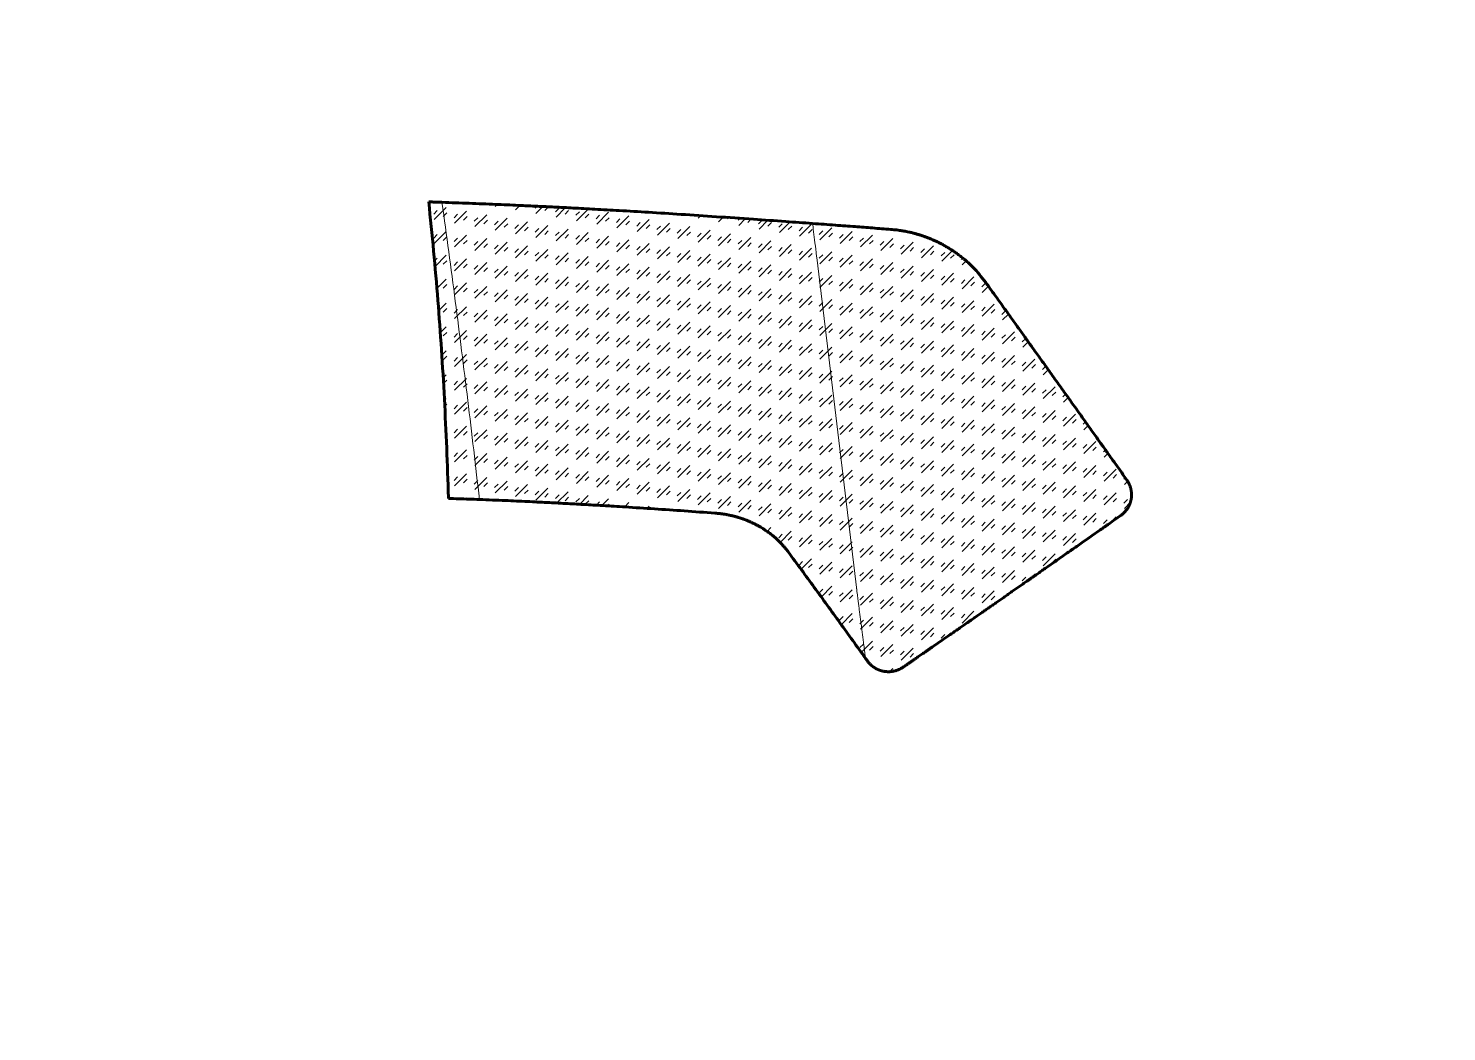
# Model space of a CAD drawing. Header units: millimetres. Extents: x 0 to 420, y 0 to 297.
import ezdxf

# ---------------------------------------------------------------- set-up
doc = ezdxf.new("R2010")
doc.units = ezdxf.units.MM
doc.linetypes.add('K5LT_BASIC', pattern=[0])
doc.linetypes.add('K5LT_THIN', pattern=[0])
doc.layers.add('Системный слой (1)', color=252, linetype='Continuous', true_color=0x909090)

msp = doc.modelspace()

# ---------------------------------------------------------------- hatches: boundary and pattern name
at = {"layer": 'Системный слой (1)'}
h = msp.add_hatch(dxfattribs=at)
h.set_pattern_fill('', angle=45, style=0, pattern_type=0)
h.set_pattern_definition([(45, (0, 0), (4e-16, 7.07107), [5, -3.5]), (45, (2.6517, 0.884), (4e-16, 7.07107), [1.5, -7]), (45, (-0.177, 1.591), (4e-16, 7.07107), [1.5, -7])])
h.paths.add_polyline_path([(232.25, 239.25), (177.46, 242.92), (138.3, 244.89), (122.48, 245.51), (118.55, 245.64), (121.3, 216.2), (121.34, 215.61), (121.43, 214.44), (121.61, 212.1), (121.96, 207.41), (122.59, 198.04), (123.6, 179.3), (124.39, 158.16), (124.4, 157.83), (133.59, 157.53), (166.63, 155.93), (203.31, 153.5), (204.71, 153.36), (204.84, 153.35), (204.86, 153.35), (204.9, 153.34), (204.98, 153.33), (205.14, 153.32), (205.45, 153.28), (205.85, 153.22), (205.87, 153.22), (205.91, 153.21), (205.98, 153.2), (206.12, 153.18), (206.39, 153.13), (206.9, 153.04), (207.58, 152.9), (208.86, 152.62), (210.93, 152.01), (213.17, 151.18), (215.67, 150), (218.22, 148.48), (220.68, 146.62), (223.19, 144.23), (225.08, 141.94), (247.93, 110.49), (248.46, 109.74), (249.68, 108.4), (250.71, 107.66), (251.98, 107.04), (253.57, 106.63), (255.49, 106.58), (257.57, 107.1), (259.08, 107.91), (264.31, 111.53), (270.93, 116.11), (276.78, 120.17), (283.32, 124.72), (289.71, 129.16), (297.08, 134.3), (304.7, 139.62), (313.26, 145.61), (322.08, 151.79), (323.47, 152.77), (325.3, 154.58), (326.31, 156.57), (326.69, 158.89), (326.38, 161.1), (325.45, 163.07), (325.31, 163.28), (313.73, 179.56), (302.6, 195.15), (293.61, 207.71), (285.38, 219.18), (283.51, 221.78), (279.42, 226.57), (275.53, 229.93), (270.9, 232.91), (265.88, 235.2), (260.79, 236.7), (255.6, 237.47), (255.42, 237.49)])

# ---------------------------------------------------------------- linework, layer by layer
at = {"layer": 'Системный слой (1)', "color": 7, "linetype": 'K5LT_THIN', "lineweight": 18}
msp.add_line((245.33, 130.66), (233.47, 229.13), dxfattribs=at)
at = {"layer": 'Системный слой (1)', "color": 5, "linetype": 'K5LT_BASIC', "lineweight": 60, "true_color": 0x0000ff}
for p, q in [((124.39, 158.16), (124.39, 158.16)), ((124.39, 158.16), (124.4, 157.83)), ((247.93, 110.49), (248.46, 109.74))]:
    msp.add_line(p, q, dxfattribs=at)
for points in [[(122.48, 245.51), (122.04, 245.52), (121.17, 245.55), (119.86, 245.6), (118.99, 245.63), (118.55, 245.64)], [(124.39, 158.16), (124.09, 167.87), (123.34, 187.32), (121.41, 216.49), (119.58, 235.93), (118.55, 245.64)], [(133.59, 157.53), (132.56, 157.56), (130.52, 157.64), (127.46, 157.74), (125.42, 157.8), (124.4, 157.83)], [(225.08, 141.94), (227.64, 138.47), (232.77, 131.51), (240.35, 121.01), (245.4, 114), (247.93, 110.49)]]:
    msp.add_open_spline(points, degree=3, dxfattribs=at)
for points, knots in [([(122.48, 245.51), (125.17, 245.41), (130.47, 245.22), (138.01, 244.91), (144.76, 244.62), (150.53, 244.36), (155.94, 244.1), (161.58, 243.81), (168.02, 243.46), (175.46, 243.04), (183.97, 242.54), (193.55, 241.93), (203.92, 241.24), (214.26, 240.53), (223.75, 239.86), (229.59, 239.44), (232.25, 239.25)], [0, 0, 0, 0, 1.248342, 2.459135, 3.499303, 4.379772, 5.138093, 6.013649, 7.002288, 8.127542, 9.469093, 10.959007, 12.579924, 14.287797, 15.763213, 17, 17, 17, 17]), ([(232.25, 239.25), (234.51, 239.08), (238.71, 238.76), (244.62, 238.32), (250.08, 237.9), (253.61, 237.63), (255.42, 237.49)], [0, 0, 0, 0, 2.046008, 3.804691, 5.360247, 7, 7, 7, 7]), ([(283.51, 221.78), (282.89, 222.59), (281.73, 224.11), (279.97, 226.05), (278.43, 227.54), (277.14, 228.66), (276.03, 229.56), (275, 230.33), (273.99, 231.03), (272.98, 231.7), (271.95, 232.32), (270.93, 232.9), (269.96, 233.42), (269, 233.89), (268, 234.35), (266.95, 234.79), (265.88, 235.21), (264.88, 235.56), (263.88, 235.88), (262.87, 236.18), (261.83, 236.46), (260.85, 236.69), (260.01, 236.86), (259.3, 237), (258.65, 237.11), (257.94, 237.22), (257.14, 237.32), (256.28, 237.41), (255.7, 237.46), (255.42, 237.49)], [0, 0, 0, 0, 2.797333, 5.240434, 7.19391, 8.657763, 9.906828, 11.076496, 12.161575, 13.24146, 14.368164, 15.419778, 16.42594, 17.334639, 18.309688, 19.385274, 20.394366, 21.389888, 22.24478, 23.217337, 24.198699, 25.126275, 25.89447, 26.503347, 27.066668, 27.672674, 28.43321, 29.233622, 30, 30, 30, 30]), ([(325.31, 163.28), (324.29, 164.76), (322.34, 167.52), (319.73, 171.15), (317.65, 174.05), (316.12, 176.21), (314.79, 178.06), (313.5, 179.87), (312.09, 181.86), (310.63, 183.92), (309.18, 185.94), (307.78, 187.9), (306.42, 189.8), (305.05, 191.73), (303.66, 193.67), (302.26, 195.63), (300.92, 197.5), (299.65, 199.28), (298.36, 201.08), (296.92, 203.09), (295.21, 205.48), (293.28, 208.18), (291.11, 211.2), (288.74, 214.51), (286.16, 218.09), (284.41, 220.53), (283.51, 221.78)], [0, 0, 0, 0, 1.892408, 3.567312, 4.751688, 5.696868, 6.390626, 7.191295, 8.080867, 9.008555, 9.919591, 10.772798, 11.640372, 12.475312, 13.382352, 14.287369, 15.167432, 15.976988, 16.763894, 17.690344, 18.824646, 20.163715, 21.584748, 23.251999, 25.057082, 27, 27, 27, 27]), ([(325.31, 163.28), (325.41, 163.13), (325.55, 162.93), (325.71, 162.66), (325.81, 162.48), (325.91, 162.29), (326, 162.09), (326.09, 161.88), (326.17, 161.7), (326.24, 161.52), (326.31, 161.32), (326.38, 161.1), (326.44, 160.88), (326.49, 160.69), (326.53, 160.49), (326.57, 160.28), (326.61, 160.04), (326.64, 159.82), (326.67, 159.6), (326.68, 159.38), (326.69, 159.14), (326.69, 158.89), (326.69, 158.65), (326.68, 158.42), (326.66, 158.19), (326.63, 157.95), (326.59, 157.7), (326.55, 157.47), (326.5, 157.25), (326.44, 157.02), (326.38, 156.79), (326.31, 156.57), (326.23, 156.33), (326.13, 156.08), (326, 155.8), (325.88, 155.54), (325.74, 155.28), (325.6, 155.05), (325.45, 154.81), (325.3, 154.58), (325.12, 154.35), (324.95, 154.14), (324.78, 153.94), (324.61, 153.76), (324.45, 153.59), (324.29, 153.44), (324.14, 153.29), (323.97, 153.15), (323.74, 152.98), (323.58, 152.85), (323.47, 152.77)], [0, 0, 0, 0, 2.075794, 2.922065, 3.666105, 4.467291, 5.365621, 6.213907, 6.980522, 7.627454, 8.430625, 9.332775, 10.226594, 10.966791, 11.610629, 12.510948, 13.421371, 14.341898, 15.120555, 15.925256, 16.881365, 17.901957, 18.905145, 19.765565, 20.598742, 21.658269, 22.730361, 23.690879, 24.543479, 25.597271, 26.664263, 27.644545, 28.615862, 29.940096, 31.276295, 32.711649, 33.95211, 35.32359, 36.499837, 37.923492, 39.297708, 40.732181, 41.941577, 43.231826, 44.442121, 45.534211, 46.57522, 47.682257, 48.97623, 51, 51, 51, 51]), ([(133.59, 157.53), (136.13, 157.43), (140.88, 157.25), (147.55, 156.94), (153.5, 156.65), (159.04, 156.36), (164.54, 156.05), (170.42, 155.71), (177.43, 155.28), (185.47, 154.75), (194.32, 154.15), (200.29, 153.72), (203.31, 153.5)], [0, 0, 0, 0, 1.423466, 2.651984, 3.729563, 4.747796, 5.744061, 6.808163, 8.043459, 9.657331, 11.309511, 13, 13, 13, 13]), ([(225.08, 141.94), (224.82, 142.28), (224.37, 142.86), (223.79, 143.56), (223.38, 144.03), (223.08, 144.36), (222.79, 144.65), (222.48, 144.97), (222.13, 145.32), (221.75, 145.68), (221.35, 146.05), (220.95, 146.4), (220.55, 146.74), (220.09, 147.11), (219.56, 147.53), (218.96, 147.97), (218.41, 148.35), (217.92, 148.67), (217.46, 148.97), (216.97, 149.28), (216.52, 149.54), (216.16, 149.74), (215.85, 149.9), (215.52, 150.08), (215.1, 150.3), (214.62, 150.54), (214.15, 150.75), (213.79, 150.92), (213.5, 151.04), (213.23, 151.15), (212.86, 151.31), (212.39, 151.49), (211.86, 151.7), (211.37, 151.87), (211.01, 151.98), (210.75, 152.07), (210.51, 152.14), (210.19, 152.24), (209.78, 152.37), (209.31, 152.5), (208.89, 152.61), (208.54, 152.69), (208.29, 152.75), (208.07, 152.8), (207.86, 152.84), (207.64, 152.89), (207.38, 152.94), (207.06, 153.01), (206.56, 153.11), (205.86, 153.23), (204.91, 153.35), (204.01, 153.44), (203.48, 153.48), (203.31, 153.5)], [0, 0, 0, 0, 4.405869, 7.507035, 9.221954, 10.56858, 11.794832, 13.150401, 14.724798, 16.382829, 18.023229, 19.595319, 21.071599, 22.520951, 24.619837, 26.692916, 28.572137, 29.743139, 31.148261, 32.667276, 33.927164, 34.805944, 35.456133, 36.227015, 37.254511, 38.526249, 39.606792, 40.377891, 40.839906, 41.369444, 42.051925, 43.031748, 44.121691, 45.016388, 45.571793, 45.895588, 46.258915, 46.734169, 47.425698, 48.146089, 48.780519, 49.178422, 49.476017, 49.716693, 49.946668, 50.199996, 50.487378, 50.850462, 51.312283, 52.111592, 52.946643, 53.655695, 54, 54, 54, 54]), ([(323.47, 152.77), (322.33, 151.96), (320.29, 150.54), (317.63, 148.68), (315.56, 147.23), (313.77, 145.97), (312.1, 144.79), (310.47, 143.66), (309.01, 142.64), (307.54, 141.62), (305.94, 140.49), (304.12, 139.21), (302.35, 137.98), (300.85, 136.94), (299.59, 136.05), (298.36, 135.19), (297.05, 134.28), (295.76, 133.38), (294.52, 132.51), (293.33, 131.69), (292.16, 130.87), (291.02, 130.08), (289.91, 129.3), (288.8, 128.53), (287.67, 127.74), (286.55, 126.96), (285.48, 126.21), (284.44, 125.5), (283.43, 124.79), (282.38, 124.06), (281.2, 123.23), (279.88, 122.32), (278.47, 121.34), (277.11, 120.4), (275.81, 119.49), (274.57, 118.63), (273.23, 117.71), (271.78, 116.7), (270.14, 115.56), (268.5, 114.43), (266.96, 113.36), (265.58, 112.4), (264.33, 111.54), (263.21, 110.77), (262.26, 110.1), (261.46, 109.54), (260.75, 109.06), (260.11, 108.62), (259.55, 108.23), (259.23, 108.01), (259.08, 107.91)], [0, 0, 0, 0, 1.967522, 3.507267, 4.66328, 5.647167, 6.71744, 7.715751, 8.657412, 9.453372, 10.49515, 11.756546, 13.01804, 13.996351, 14.749073, 15.585515, 16.509323, 17.454182, 18.319908, 19.170575, 20.039668, 20.905229, 21.716942, 22.546594, 23.428336, 24.311364, 25.156717, 25.979562, 26.801895, 27.635484, 28.589699, 29.782015, 31.026079, 32.264275, 33.357203, 34.511452, 35.655495, 37.08564, 38.693556, 40.503102, 42.111847, 43.596123, 44.960771, 46.216149, 47.322409, 48.197194, 48.978074, 49.796533, 50.471312, 51, 51, 51, 51]), ([(248.46, 109.74), (248.55, 109.63), (248.7, 109.43), (248.89, 109.2), (249.03, 109.04), (249.16, 108.89), (249.31, 108.74), (249.45, 108.62), (249.57, 108.5), (249.68, 108.4), (249.79, 108.31), (249.91, 108.22), (250.02, 108.13), (250.14, 108.04), (250.25, 107.96), (250.37, 107.88), (250.49, 107.8), (250.61, 107.72), (250.73, 107.65), (250.86, 107.57), (251.01, 107.48), (251.18, 107.39), (251.34, 107.31), (251.5, 107.24), (251.67, 107.16), (251.86, 107.08), (252.06, 107.01), (252.26, 106.94), (252.45, 106.88), (252.65, 106.82), (252.85, 106.77), (253.06, 106.72), (253.28, 106.67), (253.53, 106.63), (253.79, 106.6), (254.07, 106.57), (254.39, 106.55), (254.74, 106.54), (255.11, 106.55), (255.49, 106.58), (255.88, 106.63), (256.31, 106.71), (256.78, 106.82), (257.29, 106.98), (257.82, 107.19), (258.32, 107.44), (258.75, 107.68), (258.99, 107.84), (259.08, 107.91)], [0, 0, 0, 0, 0.857464, 1.451564, 1.840223, 2.320141, 2.846438, 3.383584, 3.782375, 4.188399, 4.596253, 5.029973, 5.4784, 5.924543, 6.364885, 6.808998, 7.278209, 7.769045, 8.260956, 8.732616, 9.413333, 10.101903, 10.839471, 11.436815, 12.137361, 13.013507, 13.899169, 14.760916, 15.606218, 16.513604, 17.454447, 18.3556, 19.368115, 20.491993, 21.751019, 23.081695, 24.525598, 26.300203, 28.143921, 30.03107, 31.917179, 34.063838, 36.554209, 39.182105, 41.947528, 45.014702, 47.365526, 49, 49, 49, 49])]:
    msp.add_open_spline(points, degree=3, knots=knots, dxfattribs=at)
at = {"layer": 'Системный слой (1)', "color": 7, "linetype": 'K5LT_THIN', "lineweight": 18}
msp.add_open_spline([(122.48, 245.51), (123.85, 235.75), (126.48, 216.22), (130.16, 186.89), (132.46, 167.32), (133.59, 157.53)], degree=3, dxfattribs=at)
for points, knots in [([(232.25, 239.25), (232.26, 239.18), (232.33, 238.62), (232.52, 237.01), (232.86, 234.22), (233.17, 231.64), (233.38, 229.87), (233.44, 229.35), (233.47, 229.13)], [0, 0, 0, 0, 0.173838, 1.501597, 4.297515, 7.606219, 8.403931, 9, 9, 9, 9]), ([(245.25, 131.32), (245.33, 130.66), (245.49, 129.42), (245.7, 127.72), (245.89, 126.21), (246.08, 124.77), (246.26, 123.32), (246.44, 121.92), (246.6, 120.7), (246.73, 119.7), (246.83, 118.86), (246.94, 118.07), (247.03, 117.33), (247.13, 116.57), (247.23, 115.78), (247.35, 114.91), (247.46, 114.01), (247.58, 113.12), (247.7, 112.24), (247.81, 111.37), (247.89, 110.79), (247.93, 110.49)], [0, 0, 0, 0, 2.09966, 3.906362, 5.385471, 6.893769, 8.463432, 9.999251, 11.314679, 12.321316, 13.179808, 13.992577, 14.79372, 15.552436, 16.382486, 17.328723, 18.306036, 19.220962, 20.151932, 21.078278, 22, 22, 22, 22])]:
    msp.add_open_spline(points, degree=3, knots=knots, dxfattribs=at)

doc.saveas('drawing.dxf')
